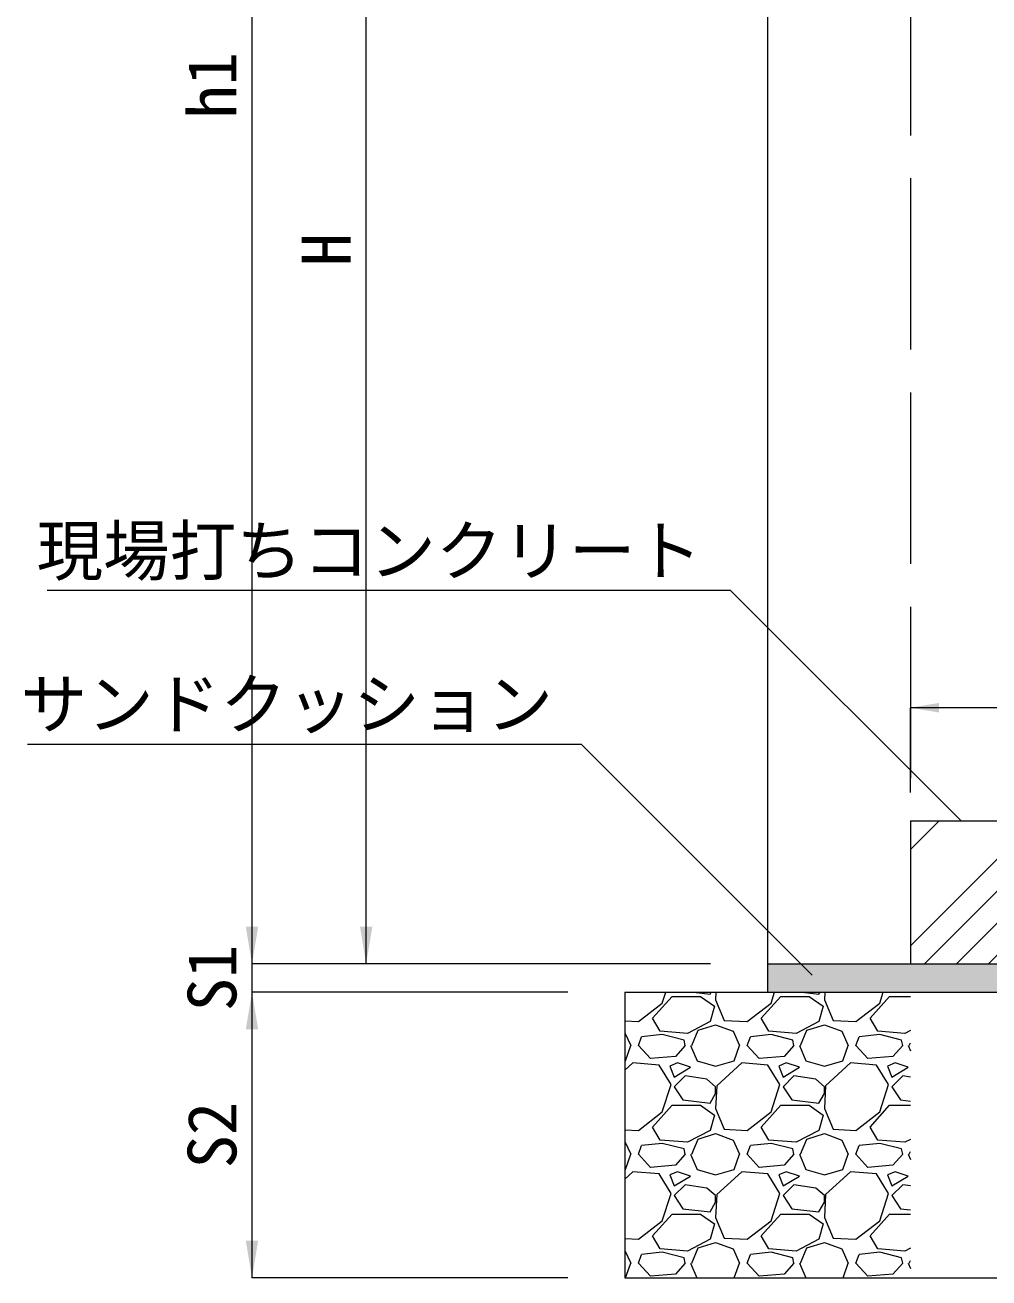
# Model space of a CAD drawing. Units: millimetres at full size, sheet at 1:20; details may follow other scales. Extents: x 77366 to 86266, y -8765 to 5947.
# Drawn here: x 78796 to 79471, y 2746 to 3624 of the extents above; entities that cross this region are included whole.
import ezdxf
from ezdxf.enums import TextEntityAlignment as Align

# ---------------------------------------------------------------- set-up
doc = ezdxf.new("R2010")
doc.units = ezdxf.units.MM
doc.header["$LTSCALE"] = 20
doc.linetypes.add('DASHED', pattern=[7.5, 6, -1.5])
for name, color, linetype, lineweight in [('ハッチング', 7, 'Continuous', 9), ('基礎', 7, 'Continuous', 5), ('寸法線', 7, 'Continuous', 13), ('引出線', 4, 'Continuous', 13), ('本体', 2, 'Continuous', 20)]:
    doc.layers.add(name, color=color, linetype=linetype, lineweight=lineweight)
doc.styles.add('ＭＳ ゴシック', font='')
doc.styles.get('ＭＳ ゴシック').set_extended_font_data('MS Gothic')

# ---------------------------------------------------------------- blocks, each defined once
blk = doc.blocks.new('filled_arrow')
at = {"color": 0, "linetype": 'Continuous', "lineweight": -2}
blk.add_solid([(7.5, 1.25), (0, 0), (7.5, -1.25)], dxfattribs=at)

msp = doc.modelspace()

# ---------------------------------------------------------------- hatches: boundary and pattern name
at = {"layer": 'ハッチング'}
h = msp.add_hatch(dxfattribs=at)
h.set_pattern_fill('USER', color=256, style=0, pattern_type=2)
h.set_pattern_definition([(45, (75, 150), (-67.35192, 67.35192), []), (45, (97.45, 150), (-67.35192, 67.35192), []), (45, (119.9, 150), (-67.35192, 67.35192), []), (45, (142.35, 150), (-67.35192, 67.35192), [])])
h.paths.add_polyline_path([(79415.8, 3066.47), (79415.8, 2966.47), (79715.8, 2966.47), (79715.8, 3066.47)])
msp.add_hatch(color=256, dxfattribs=at).paths.add_polyline_path([(79315.8, 2966.47), (79315.8, 2946.47), (79815.8, 2946.47), (79815.8, 2966.47)])

# ---------------------------------------------------------------- linework, layer by layer
at = {"layer": '基礎', "color": 3, "lineweight": 13}
for p, q in [((79315.8, 2966.47), (79315.8, 2946.47)), ((79215.8, 2946.47), (79915.8, 2946.47)), ((79215.8, 2946.47), (79215.8, 2746.47)), ((79215.8, 2746.47), (79915.8, 2746.47))]:
    msp.add_line(p, q, dxfattribs=at)
at = {"layer": '基礎'}
for p, q in [((79225.25, 2926.01), (79242.01, 2938.96)), ((79235.15, 2928.29), (79248.87, 2943.53)), ((79242.01, 2938.96), (79244.41, 2946.47)), ((79248.87, 2943.53), (79268.68, 2943.53)), ((79263.81, 2946.47), (79275.54, 2945.06)), ((79268.68, 2943.53), (79278.59, 2936.68)), ((79275.54, 2945.06), (79276.32, 2946.47)), ((79279.6, 2946.47), (79279.35, 2941.25)), ((79279.35, 2941.25), (79285.45, 2926.77)), ((79301.45, 2926.01), (79318.21, 2938.96)), ((79311.35, 2928.29), (79325.07, 2943.53)), ((79318.21, 2938.96), (79320.61, 2946.47)), ((79325.07, 2943.53), (79344.88, 2943.53)), ((79340.01, 2946.47), (79351.74, 2945.06)), ((79344.88, 2943.53), (79354.79, 2936.68)), ((79351.74, 2945.06), (79352.52, 2946.47)), ((79355.8, 2946.47), (79355.55, 2941.25)), ((79355.55, 2941.25), (79361.65, 2926.77)), ((79377.65, 2926.01), (79394.41, 2938.96)), ((79387.55, 2928.29), (79401.27, 2943.53)), ((79394.41, 2938.96), (79396.81, 2946.47)), ((79401.27, 2943.53), (79415.8, 2943.53)), ((79278.59, 2936.68), (79275.54, 2926.01)), ((79354.79, 2936.68), (79351.74, 2926.01)), ((79215.8, 2926.46), (79225.25, 2926.01)), ((79240.49, 2919.15), (79235.15, 2928.29)), ((79275.54, 2926.01), (79259.54, 2917.63)), ((79267.16, 2919.91), (79279.35, 2923.72)), ((79279.35, 2923.72), (79291.54, 2919.15)), ((79285.45, 2926.77), (79301.45, 2926.01)), ((79316.69, 2919.15), (79311.35, 2928.29)), ((79351.74, 2926.01), (79335.74, 2917.63)), ((79343.36, 2919.91), (79355.55, 2923.72)), ((79355.55, 2923.72), (79367.74, 2919.15)), ((79361.65, 2926.77), (79377.65, 2926.01)), ((79392.89, 2919.15), (79387.55, 2928.29)), ((79215.8, 2918.17), (79219.91, 2909.24)), ((79225.25, 2909.24), (79227.53, 2915.34)), ((79242.01, 2916.86), (79227.53, 2915.34)), ((79259.54, 2917.63), (79240.49, 2919.15)), ((79257.25, 2913.05), (79242.01, 2916.86)), ((79258.01, 2909.24), (79257.25, 2913.05)), ((79262.59, 2909.24), (79267.16, 2919.91)), ((79291.54, 2919.15), (79296.11, 2909.24)), ((79301.45, 2909.24), (79303.73, 2915.34)), ((79318.21, 2916.86), (79303.73, 2915.34)), ((79335.74, 2917.63), (79316.69, 2919.15)), ((79333.45, 2913.05), (79318.21, 2916.86)), ((79334.21, 2909.24), (79333.45, 2913.05)), ((79338.79, 2909.24), (79343.36, 2919.91)), ((79367.74, 2919.15), (79372.31, 2909.24)), ((79377.65, 2909.24), (79379.93, 2915.34)), ((79394.41, 2916.86), (79379.93, 2915.34)), ((79411.94, 2917.63), (79392.89, 2919.15)), ((79409.65, 2913.05), (79394.41, 2916.86)), ((79410.41, 2909.24), (79409.65, 2913.05)), ((79415.8, 2919.65), (79411.94, 2917.63)), ((79216.1, 2898.58), (79219.91, 2909.24)), ((79233.63, 2900.1), (79225.25, 2909.24)), ((79258.01, 2909.24), (79251.16, 2901.62)), ((79261.82, 2909.24), (79266.4, 2898.58)), ((79292.3, 2898.58), (79296.11, 2909.24)), ((79309.83, 2900.1), (79301.45, 2909.24)), ((79334.21, 2909.24), (79327.36, 2901.62)), ((79338.02, 2909.24), (79342.6, 2898.58)), ((79368.5, 2898.58), (79372.31, 2909.24)), ((79386.03, 2900.1), (79377.65, 2909.24)), ((79410.41, 2909.24), (79403.56, 2901.62)), ((79414.22, 2909.24), (79415.8, 2905.58)), ((79414.99, 2909.24), (79415.8, 2911.14)), ((79215.8, 2898.49), (79216.1, 2898.58)), ((79221.44, 2897.05), (79215.8, 2891.9)), ((79239.73, 2895.53), (79221.44, 2897.05)), ((79251.16, 2901.63), (79233.63, 2900.1)), ((79248.11, 2881.81), (79239.73, 2895.53)), ((79252.68, 2897.05), (79247.35, 2894.77)), ((79261.82, 2894), (79252.68, 2897.05)), ((79266.4, 2898.58), (79279.35, 2894.77)), ((79279.35, 2894.77), (79292.3, 2898.58)), ((79297.64, 2897.05), (79280.11, 2881.05)), ((79315.93, 2895.53), (79297.64, 2897.05)), ((79327.36, 2901.63), (79309.83, 2900.1)), ((79324.31, 2881.81), (79315.93, 2895.53)), ((79328.88, 2897.05), (79323.55, 2894.77)), ((79338.02, 2894), (79328.88, 2897.05)), ((79342.6, 2898.58), (79355.55, 2894.77)), ((79355.55, 2894.77), (79368.5, 2898.58)), ((79373.84, 2897.05), (79356.31, 2881.05)), ((79392.13, 2895.53), (79373.84, 2897.05)), ((79403.56, 2901.63), (79386.03, 2900.1)), ((79400.51, 2881.81), (79392.13, 2895.53)), ((79405.08, 2897.05), (79399.75, 2894.77)), ((79414.22, 2894), (79405.08, 2897.05)), ((79247.35, 2894.77), (79250.39, 2887.15)), ((79250.39, 2887.15), (79261.82, 2894)), ((79258.01, 2887.91), (79250.39, 2880.29)), ((79273.25, 2885.62), (79258.01, 2887.91)), ((79323.55, 2894.77), (79326.59, 2887.15)), ((79326.59, 2887.15), (79338.02, 2894)), ((79334.21, 2887.91), (79326.59, 2880.29)), ((79349.45, 2885.62), (79334.21, 2887.91)), ((79399.75, 2894.77), (79402.79, 2887.15)), ((79402.79, 2887.15), (79414.22, 2894)), ((79410.41, 2887.91), (79402.79, 2880.29)), ((79415.8, 2887.1), (79410.41, 2887.91)), ((79242.01, 2862.76), (79248.11, 2881.81)), ((79250.39, 2880.29), (79256.49, 2871.14)), ((79279.35, 2880.29), (79273.25, 2885.62)), ((79280.11, 2881.05), (79279.35, 2865.05)), ((79279.35, 2875.72), (79279.35, 2880.29)), ((79318.21, 2862.76), (79324.31, 2881.81)), ((79326.59, 2880.29), (79332.69, 2871.14)), ((79355.55, 2880.29), (79349.45, 2885.62)), ((79356.31, 2881.05), (79355.55, 2865.05)), ((79355.55, 2875.72), (79355.55, 2880.29)), ((79394.41, 2862.76), (79400.51, 2881.81)), ((79402.79, 2880.29), (79408.89, 2871.14)), ((79256.49, 2871.14), (79275.54, 2868.86)), ((79275.54, 2868.86), (79279.35, 2875.72)), ((79332.69, 2871.14), (79351.74, 2868.86)), ((79351.74, 2868.86), (79355.55, 2875.72)), ((79408.89, 2871.14), (79415.8, 2870.32)), ((79225.25, 2849.81), (79242.01, 2862.76)), ((79235.15, 2852.09), (79248.87, 2867.33)), ((79248.87, 2867.33), (79268.68, 2867.33)), ((79268.68, 2867.33), (79278.59, 2860.48)), ((79278.59, 2860.48), (79275.54, 2849.81)), ((79279.35, 2865.05), (79285.45, 2850.57)), ((79301.45, 2849.81), (79318.21, 2862.76)), ((79311.35, 2852.09), (79325.07, 2867.33)), ((79325.07, 2867.33), (79344.88, 2867.33)), ((79344.88, 2867.33), (79354.79, 2860.48)), ((79354.79, 2860.48), (79351.74, 2849.81)), ((79355.55, 2865.05), (79361.65, 2850.57)), ((79377.65, 2849.81), (79394.41, 2862.76)), ((79387.55, 2852.09), (79401.27, 2867.33)), ((79401.27, 2867.33), (79415.8, 2867.33)), ((79240.49, 2842.95), (79235.15, 2852.09)), ((79316.69, 2842.95), (79311.35, 2852.09)), ((79392.89, 2842.95), (79387.55, 2852.09)), ((79215.8, 2850.26), (79225.25, 2849.81)), ((79259.54, 2841.43), (79240.49, 2842.95)), ((79275.54, 2849.81), (79259.54, 2841.43)), ((79262.59, 2833.04), (79267.16, 2843.71)), ((79267.16, 2843.71), (79279.35, 2847.52)), ((79279.35, 2847.52), (79291.54, 2842.95)), ((79285.45, 2850.57), (79301.45, 2849.81)), ((79291.54, 2842.95), (79296.11, 2833.04)), ((79335.74, 2841.43), (79316.69, 2842.95)), ((79351.74, 2849.81), (79335.74, 2841.43)), ((79338.79, 2833.04), (79343.36, 2843.71)), ((79343.36, 2843.71), (79355.55, 2847.52)), ((79355.55, 2847.52), (79367.74, 2842.95)), ((79361.65, 2850.57), (79377.65, 2849.81)), ((79367.74, 2842.95), (79372.31, 2833.04)), ((79411.94, 2841.43), (79392.89, 2842.95)), ((79415.8, 2843.45), (79411.94, 2841.43)), ((79215.8, 2841.97), (79219.91, 2833.04)), ((79225.25, 2833.04), (79227.53, 2839.14)), ((79242.01, 2840.66), (79227.53, 2839.14)), ((79257.25, 2836.85), (79242.01, 2840.66)), ((79258.01, 2833.04), (79257.25, 2836.85)), ((79301.45, 2833.04), (79303.73, 2839.14)), ((79318.21, 2840.66), (79303.73, 2839.14)), ((79333.45, 2836.85), (79318.21, 2840.66)), ((79334.21, 2833.04), (79333.45, 2836.85)), ((79377.65, 2833.04), (79379.93, 2839.14)), ((79394.41, 2840.66), (79379.93, 2839.14)), ((79409.65, 2836.85), (79394.41, 2840.66)), ((79410.41, 2833.04), (79409.65, 2836.85)), ((79414.99, 2833.04), (79415.8, 2834.94)), ((79216.1, 2822.38), (79219.91, 2833.04)), ((79233.63, 2823.9), (79225.25, 2833.04)), ((79251.16, 2825.43), (79233.63, 2823.9)), ((79258.01, 2833.04), (79251.16, 2825.42)), ((79261.82, 2833.04), (79266.4, 2822.38)), ((79292.3, 2822.38), (79296.11, 2833.04)), ((79309.83, 2823.9), (79301.45, 2833.04)), ((79327.36, 2825.43), (79309.83, 2823.9)), ((79334.21, 2833.04), (79327.36, 2825.42)), ((79338.02, 2833.04), (79342.6, 2822.38)), ((79368.5, 2822.38), (79372.31, 2833.04)), ((79386.03, 2823.9), (79377.65, 2833.04)), ((79403.56, 2825.43), (79386.03, 2823.9)), ((79410.41, 2833.04), (79403.56, 2825.42)), ((79414.22, 2833.04), (79415.8, 2829.38)), ((79215.8, 2822.29), (79216.1, 2822.38)), ((79221.44, 2820.85), (79215.8, 2815.7)), ((79239.73, 2819.33), (79221.44, 2820.85)), ((79248.11, 2805.61), (79239.73, 2819.33)), ((79252.68, 2820.85), (79247.35, 2818.57)), ((79247.35, 2818.57), (79250.39, 2810.95)), ((79250.39, 2810.95), (79261.82, 2817.8)), ((79261.82, 2817.8), (79252.68, 2820.85)), ((79266.4, 2822.38), (79279.35, 2818.57)), ((79279.35, 2818.57), (79292.3, 2822.38)), ((79297.64, 2820.85), (79280.11, 2804.85)), ((79315.93, 2819.33), (79297.64, 2820.85)), ((79324.31, 2805.61), (79315.93, 2819.33)), ((79328.88, 2820.85), (79323.55, 2818.57)), ((79323.55, 2818.57), (79326.59, 2810.95)), ((79326.59, 2810.95), (79338.02, 2817.8)), ((79338.02, 2817.8), (79328.88, 2820.85)), ((79342.6, 2822.38), (79355.55, 2818.57)), ((79355.55, 2818.57), (79368.5, 2822.38)), ((79373.84, 2820.85), (79356.31, 2804.85)), ((79392.13, 2819.33), (79373.84, 2820.85)), ((79400.51, 2805.61), (79392.13, 2819.33)), ((79405.08, 2820.85), (79399.75, 2818.57)), ((79399.75, 2818.57), (79402.79, 2810.95)), ((79402.79, 2810.95), (79414.22, 2817.8)), ((79414.22, 2817.8), (79405.08, 2820.85)), ((79258.01, 2811.71), (79250.39, 2804.09)), ((79273.25, 2809.42), (79258.01, 2811.71)), ((79279.35, 2804.09), (79273.25, 2809.42)), ((79334.21, 2811.71), (79326.59, 2804.09)), ((79349.45, 2809.42), (79334.21, 2811.71)), ((79355.55, 2804.09), (79349.45, 2809.42)), ((79410.41, 2811.71), (79402.79, 2804.09)), ((79415.8, 2810.9), (79410.41, 2811.71)), ((79242.01, 2786.56), (79248.11, 2805.61)), ((79250.39, 2804.09), (79256.49, 2794.94)), ((79275.54, 2792.66), (79279.35, 2799.52)), ((79280.11, 2804.85), (79279.35, 2788.85)), ((79279.35, 2799.52), (79279.35, 2804.09)), ((79318.21, 2786.56), (79324.31, 2805.61)), ((79326.59, 2804.09), (79332.69, 2794.94)), ((79351.74, 2792.66), (79355.55, 2799.52)), ((79356.31, 2804.85), (79355.55, 2788.85)), ((79355.55, 2799.52), (79355.55, 2804.09)), ((79394.41, 2786.56), (79400.51, 2805.61)), ((79402.79, 2804.09), (79408.89, 2794.94)), ((79235.15, 2775.89), (79248.87, 2791.13)), ((79248.87, 2791.13), (79268.68, 2791.13)), ((79256.49, 2794.94), (79275.54, 2792.66)), ((79268.68, 2791.13), (79278.59, 2784.28)), ((79311.35, 2775.89), (79325.07, 2791.13)), ((79325.07, 2791.13), (79344.88, 2791.13)), ((79332.69, 2794.94), (79351.74, 2792.66)), ((79344.88, 2791.13), (79354.79, 2784.28)), ((79387.55, 2775.89), (79401.27, 2791.13)), ((79401.27, 2791.13), (79415.8, 2791.13)), ((79408.89, 2794.94), (79415.8, 2794.12)), ((79225.25, 2773.61), (79242.01, 2786.56)), ((79278.59, 2784.28), (79275.54, 2773.61)), ((79279.35, 2788.85), (79285.45, 2774.37)), ((79301.45, 2773.61), (79318.21, 2786.56)), ((79354.79, 2784.28), (79351.74, 2773.61)), ((79355.55, 2788.85), (79361.65, 2774.37)), ((79377.65, 2773.61), (79394.41, 2786.56)), ((79215.8, 2774.06), (79225.25, 2773.61)), ((79240.49, 2766.75), (79235.15, 2775.89)), ((79275.54, 2773.61), (79259.54, 2765.23)), ((79285.45, 2774.37), (79301.45, 2773.61)), ((79316.69, 2766.75), (79311.35, 2775.89)), ((79351.74, 2773.61), (79335.74, 2765.23)), ((79361.65, 2774.37), (79377.65, 2773.61)), ((79392.89, 2766.75), (79387.55, 2775.89)), ((79215.8, 2765.77), (79219.91, 2756.84)), ((79242.01, 2764.46), (79227.53, 2762.94)), ((79259.54, 2765.23), (79240.49, 2766.75)), ((79257.25, 2760.65), (79242.01, 2764.46)), ((79262.59, 2756.84), (79267.16, 2767.51)), ((79267.16, 2767.51), (79279.35, 2771.32)), ((79279.35, 2771.32), (79291.54, 2766.75)), ((79291.54, 2766.75), (79296.11, 2756.84)), ((79318.21, 2764.46), (79303.73, 2762.94)), ((79335.74, 2765.23), (79316.69, 2766.75)), ((79333.45, 2760.65), (79318.21, 2764.46)), ((79338.79, 2756.84), (79343.36, 2767.51)), ((79343.36, 2767.51), (79355.55, 2771.32)), ((79355.55, 2771.32), (79367.74, 2766.75)), ((79367.74, 2766.75), (79372.31, 2756.84)), ((79394.41, 2764.46), (79379.93, 2762.94)), ((79411.94, 2765.23), (79392.89, 2766.75)), ((79409.65, 2760.65), (79394.41, 2764.46)), ((79415.8, 2767.25), (79411.94, 2765.23)), ((79216.21, 2746.47), (79219.91, 2756.84)), ((79225.25, 2756.84), (79227.53, 2762.94)), ((79233.63, 2747.7), (79225.25, 2756.84)), ((79258.01, 2756.84), (79251.16, 2749.22)), ((79258.01, 2756.84), (79257.25, 2760.65)), ((79261.82, 2756.84), (79266.27, 2746.47)), ((79292.41, 2746.47), (79296.11, 2756.84)), ((79301.45, 2756.84), (79303.73, 2762.94)), ((79309.83, 2747.7), (79301.45, 2756.84)), ((79334.21, 2756.84), (79327.36, 2749.22)), ((79334.21, 2756.84), (79333.45, 2760.65)), ((79338.02, 2756.84), (79342.47, 2746.47)), ((79368.61, 2746.47), (79372.31, 2756.84)), ((79377.65, 2756.84), (79379.93, 2762.94)), ((79386.03, 2747.7), (79377.65, 2756.84)), ((79410.41, 2756.84), (79403.56, 2749.22)), ((79410.41, 2756.84), (79409.65, 2760.65)), ((79414.22, 2756.84), (79415.8, 2753.18)), ((79414.99, 2756.84), (79415.8, 2758.74)), ((79251.16, 2749.23), (79233.63, 2747.7)), ((79327.36, 2749.23), (79309.83, 2747.7)), ((79403.56, 2749.23), (79386.03, 2747.7))]:
    msp.add_line(p, q, dxfattribs=at)
at = {"layer": '寸法線', "lineweight": 9}
for p, q in [((78954.55, 4196.47), (78954.55, 2966.47)), ((79034.55, 2966.47), (79034.55, 3966.47)), ((78954.55, 3018.47), (78954.55, 2894.47)), ((79275.8, 2966.47), (78954.55, 2966.47)), ((79275.8, 2966.47), (78954.55, 2966.47)), ((79275.8, 2966.47), (79034.55, 2966.47)), ((79175.8, 2946.47), (78954.55, 2946.47)), ((78954.55, 2946.47), (78954.55, 2746.47)), ((79175.8, 2946.47), (78954.55, 2946.47)), ((79175.8, 2746.47), (78954.55, 2746.47))]:
    msp.add_line(p, q, dxfattribs=at)
at = {"layer": '寸法線'}
for p in [(79715.8, 3145.74), (79415.8, 3086.47)]:
    msp.add_line(p, (79415.8, 3145.74), dxfattribs=at)
at = {"layer": '引出線'}
for points in [[(79451.29, 3066.47), (79289.83, 3227.93), (78810.97, 3227.93)], [(79346.88, 2958.57), (79185.42, 3120.03), (78797.19, 3120.03)]]:
    msp.add_lwpolyline(points, dxfattribs=at)
at = {"layer": '本体'}
for p, q in [((79315.8, 3966.47), (79315.8, 2966.47)), ((79315.8, 2966.47), (79815.8, 2966.47))]:
    msp.add_line(p, q, dxfattribs=at)
at = {"layer": '本体', "linetype": 'DASHED', "lineweight": 15}
for p, q in [((79415.8, 3966.47), (79415.8, 2966.47)), ((79415.8, 3066.47), (79715.8, 3066.47))]:
    msp.add_line(p, q, dxfattribs=at)

# ---------------------------------------------------------------- block references
at = {"layer": '寸法線', "xscale": 2.67, "yscale": 2.67}
msp.add_blockref('filled_arrow', (79415.8, 3145.74), dxfattribs=at)
at = {"layer": '寸法線', "lineweight": 9, "xscale": 3.47, "yscale": 3.47}
for p, rotation in [((78954.55, 2966.47), 90), ((78954.55, 2966.47), 90), ((79034.55, 2966.47), 90), ((78954.55, 2946.47), 270), ((78954.55, 2946.47), 270), ((78954.55, 2746.47), 90)]:
    msp.add_blockref('filled_arrow', p, dxfattribs=dict(at, rotation=rotation))
at = {"layer": '引出線', "xscale": 0.133, "yscale": 0.133, "rotation": 135}
for p in [(79451.29, 3066.47), (79346.88, 2958.57)]:
    msp.add_blockref('filled_arrow', p, dxfattribs=at)

# ---------------------------------------------------------------- texts
at = {"layer": '寸法線', "style": 'ＭＳ ゴシック'}
for s, p in [('h1', (78926.55, 3581.47)), ('H', (79006.55, 3466.47)), ('S1', (78926.55, 2956.47)), ('S2', (78926.55, 2846.47))]:
    msp.add_text(s, height=34.18, rotation=90, dxfattribs=at).set_placement(p, align=Align.MIDDLE_CENTER)
at = {"layer": '引出線', "style": 'ＭＳ ゴシック'}
for s, p in [('現場打ちコンクリート', (79269.83, 3272.77)), ('サンドクッション', (79165.42, 3165.43))]:
    msp.add_text(s, height=34.18, dxfattribs=at).set_placement(p, align=Align.TOP_RIGHT)

doc.saveas('drawing.dxf')
